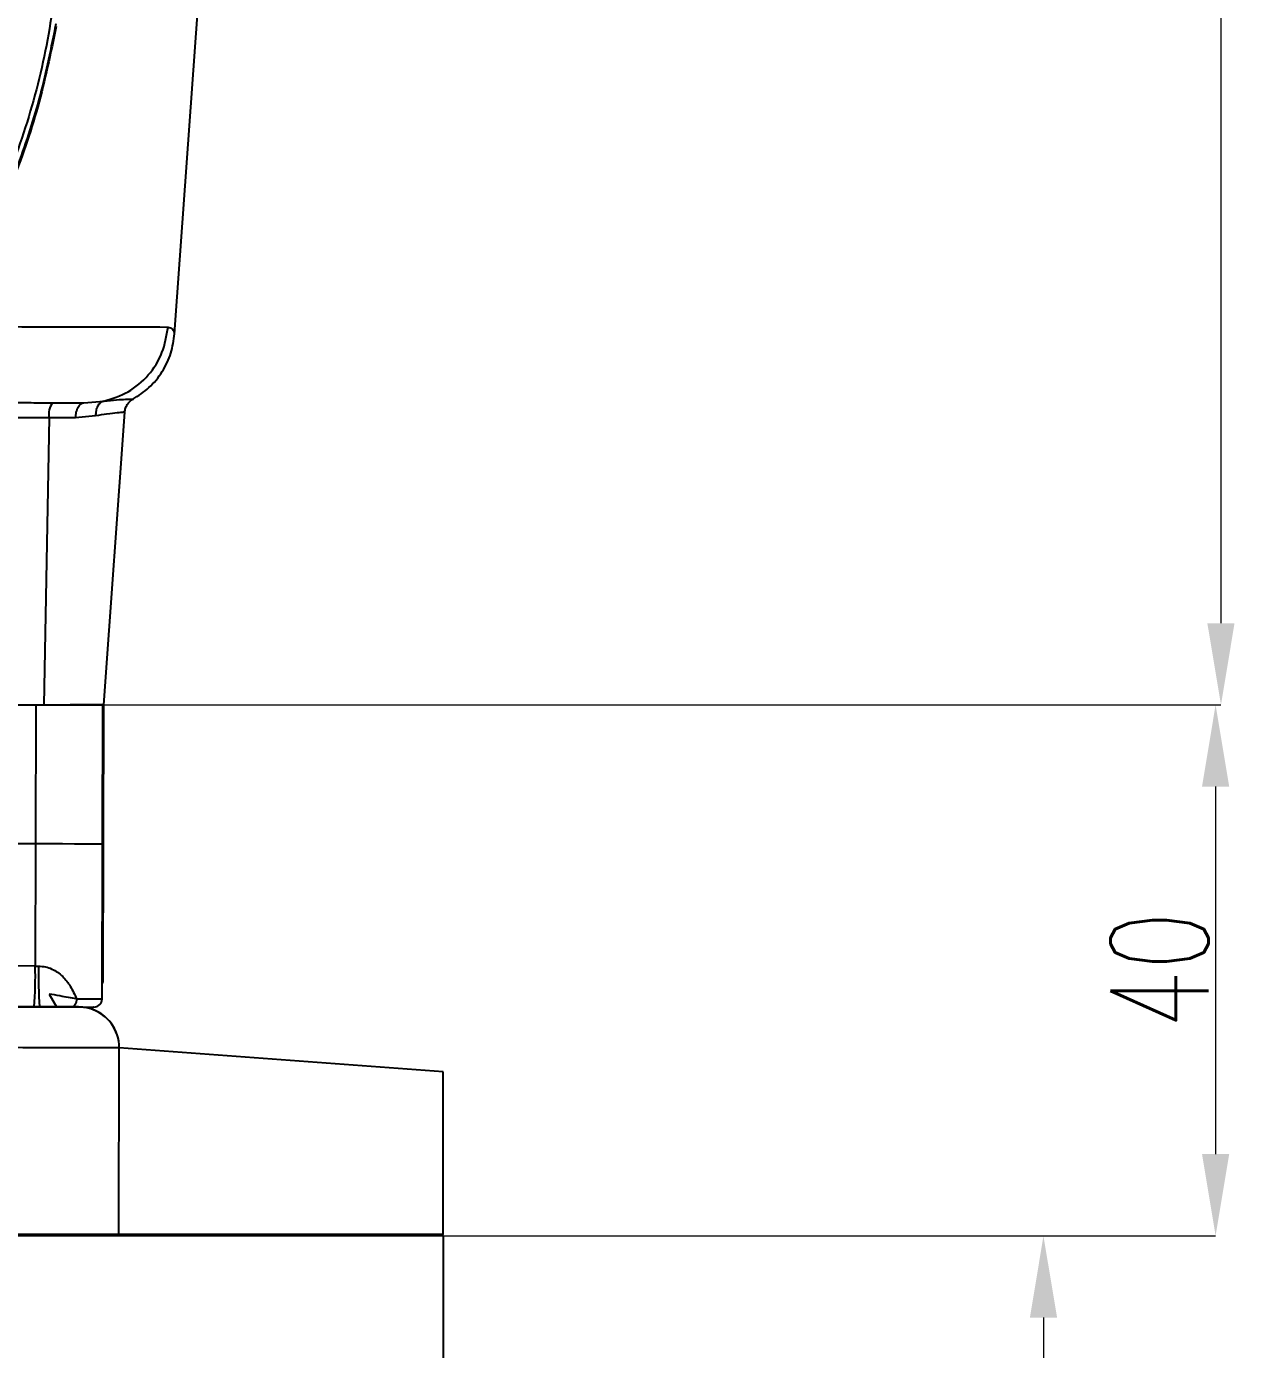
# Model space of a CAD drawing. Header units: millimetres. Extents: x 2180 to 4616, y 795 to 2518.
# Drawn here: x 2865.6 to 3013.6, y 2031.3 to 2193.4 of the extents above; entities that cross this region are included whole.
import ezdxf

# ---------------------------------------------------------------- set-up
doc = ezdxf.new("R2010")
doc.units = ezdxf.units.MM
doc.layers.add('AM_5', color=3, linetype='Continuous', lineweight=25)
doc.styles.add('SLDTEXTSTYLE1', font='txt.shx', dxfattribs={"width": 0.7, "bigfont": 'gbcbig.shx'})
doc.dimstyles.new('SLDDIMSTYLE12$0', dxfattribs={"dimtxt": 12, "dimasz": 10, "dimexe": 0, "dimexo": 0.0625, "dimgap": 0.875, "dimtad": 1, "dimdec": 1, "dimlfac": 1.8, "dimrnd": 1e-09, "dimzin": 12, "dimdsep": 46, "dimtxsty": 'SLDTEXTSTYLE1', "dimcen": 0.09, "dimdle": 8.16, "dimclrd": 3, "dimclre": 3, "dimadec": 0, "dimazin": 3, "dimtfac": 1, "dimtdec": 1, "dimtofl": 0, "dimtmove": 0, "dimatfit": 3, "dimfxl": 0, "dimfrac": 2, "dimtolj": 1, "dimlwd": 5, "dimlwe": 5, "dimarcsym": 0})

# ---------------------------------------------------------------- blocks, each defined once
blk = doc.blocks.new('*D48')
at = {"layer": 'AM_5', "color": 3, "lineweight": 5, "transparency": 16777216}
blk.add_line((2828.02, 2409.03), (3011.92, 2409.03), dxfattribs=at)
at = {"layer": 'AM_5', "color": 3, "linetype": 'Continuous', "lineweight": 5, "transparency": 16777216}
for p, q in [((3011.92, 2399.03), (3011.92, 2120.29)), ((2875.09, 2110.29), (3011.92, 2110.29))]:
    blk.add_line(p, q, dxfattribs=at)
at = {"layer": 'AM_5', "color": 3, "transparency": 16777216}
for points in [[(3010.25, 2399.03), (3013.58, 2399.03), (3011.92, 2409.03)], [(3010.25, 2120.29), (3013.58, 2120.29), (3011.92, 2110.29)]]:
    blk.add_solid(points, dxfattribs=at)
at = {"layer": 'Defpoints', "color": 0, "transparency": 16777216}
for p in [(2827.96, 2409.03), (2875.03, 2110.29), (3011.92, 2110.29)]:
    blk.add_point(p, dxfattribs=at)
at = {"layer": 'AM_5', "color": 0, "transparency": 16777216, "insert": (3005.04, 2259.66), "char_height": 12, "attachment_point": 5, "rotation": 90, "style": 'SLDTEXTSTYLE1'}
blk.add_mtext('\\A1;350', dxfattribs=at)
blk = doc.blocks.new('*D49')
at = {"layer": 'AM_5', "color": 3, "lineweight": 5, "transparency": 16777216}
blk.add_line((2874.91, 2110.29), (3011.26, 2110.29), dxfattribs=at)
at = {"layer": 'AM_5', "color": 3, "linetype": 'Continuous', "lineweight": 5, "transparency": 16777216}
for p, q in [((3011.26, 2100.29), (3011.26, 2055.28)), ((2875.69, 2045.28), (3011.26, 2045.28))]:
    blk.add_line(p, q, dxfattribs=at)
at = {"layer": 'AM_5', "color": 3, "transparency": 16777216}
for points in [[(3009.6, 2100.29), (3012.93, 2100.29), (3011.26, 2110.29)], [(3009.6, 2055.28), (3012.93, 2055.28), (3011.26, 2045.28)]]:
    blk.add_solid(points, dxfattribs=at)
at = {"layer": 'Defpoints', "color": 0, "transparency": 16777216}
for p in [(2874.85, 2110.29), (2875.63, 2045.28), (3011.26, 2045.28)]:
    blk.add_point(p, dxfattribs=at)
at = {"layer": 'AM_5', "color": 0, "transparency": 16777216, "insert": (3004.39, 2077.79), "char_height": 12, "attachment_point": 5, "rotation": 90, "style": 'SLDTEXTSTYLE1'}
blk.add_mtext('\\A1;40', dxfattribs=at)
blk = doc.blocks.new('*D62')
at = {"layer": 'AM_5', "color": 3, "lineweight": 5, "transparency": 16777216}
blk.add_line((2916.7, 2045.25), (2990.17, 2045.25), dxfattribs=at)
at = {"layer": 'AM_5', "color": 3, "linetype": 'Continuous', "lineweight": 5, "transparency": 16777216}
for p, q in [((2990.17, 2035.25), (2990.17, 1735.25)), ((2923.2, 1725.25), (2990.17, 1725.25))]:
    blk.add_line(p, q, dxfattribs=at)
at = {"layer": 'AM_5', "color": 3, "transparency": 16777216}
for points in [[(2988.51, 2035.25), (2991.84, 2035.25), (2990.17, 2045.25)], [(2988.51, 1735.25), (2991.84, 1735.25), (2990.17, 1725.25)]]:
    blk.add_solid(points, dxfattribs=at)
at = {"layer": 'Defpoints', "color": 0, "transparency": 16777216}
for p in [(2916.64, 2045.25), (2923.14, 1725.25), (2990.17, 1725.25)]:
    blk.add_point(p, dxfattribs=at)
at = {"layer": 'AM_5', "color": 0, "transparency": 16777216, "insert": (2983.3, 1885.25), "char_height": 12, "attachment_point": 5, "rotation": 90, "style": 'SLDTEXTSTYLE1'}
blk.add_mtext('\\A1;320', dxfattribs=at)

msp = doc.modelspace()

# ---------------------------------------------------------------- linework, layer by layer
at = {"color": 7, "linetype": 'Continuous', "lineweight": 25}
for p, q in [((2883.718, 2155.745), (2887.648, 2210.259)), ((2872.576, 2147.292), (2875.045, 2147.496)), ((2868.328, 2145.44), (2867.693, 2110.302)), ((2874.038, 2145.679), (2871.576, 2145.433)), ((2875.028, 2110.286), (2877.613, 2146.144)), ((2855.959, 2110.327), (2866.708, 2110.304)), ((2866.708, 2110.304), (2866.672, 2093.304)), ((2871.096, 2110.295), (2871.096, 2110.295)), ((2872.139, 2110.292), (2872.139, 2110.292)), ((2874.871, 2093.286), (2874.907, 2110.286)), ((2874.992, 2093.286), (2875.028, 2110.286)), ((2855.922, 2093.327), (2866.672, 2093.304)), ((2866.672, 2093.304), (2866.64, 2078.304)), ((2874.83, 2074.286), (2874.871, 2093.286)), ((2874.871, 2093.287), (2874.992, 2093.286)), ((2874.956, 2076.286), (2874.992, 2093.286)), ((2866.64, 2078.304), (2855.89, 2078.327)), ((2866.64, 2078.304), (2867.049, 2078.303)), ((2874.834, 2076.287), (2874.956, 2076.286)), ((2874.834, 2076.165), (2874.956, 2076.286)), ((2868.327, 2074.883), (2869.247, 2073.299)), ((2866.505, 2073.304), (2855.756, 2073.327)), ((2867.17, 2073.303), (2866.505, 2073.304)), ((2867.166, 2073.303), (2867.768, 2073.302)), ((2867.211, 2073.303), (2867.773, 2073.302)), ((2871.403, 2073.294), (2871.122, 2073.294)), ((2873.327, 2073.095), (2873.328, 2073.29)), ((2876.887, 2045.282), (2876.936, 2068.282)), ((2876.936, 2068.282), (2876.936, 2068.282)), ((2916.634, 2045.421), (2706.634, 2045.421)), ((2916.641, 2045.247), (2706.641, 2045.247)), ((2916.641, 2023.247), (2916.641, 2045.247))]:
    msp.add_line(p, q, dxfattribs=at)
at = {"linetype": 'ByBlock'}
for p, q in [((2916.634, 2065.345), (2876.936, 2068.282)), ((2916.634, 2045.421), (2916.634, 2065.345))]:
    msp.add_line(p, q, dxfattribs=at)
at = {"color": 7, "linetype": 'Continuous', "lineweight": 25, "flags": 128}
for points in [[(2854.71, 2156.632), (2857.394, 2156.626), (2861.328, 2156.618), (2864.999, 2156.61), (2868.389, 2156.603), (2871.479, 2156.596), (2874.252, 2156.59), (2876.694, 2156.585), (2878.79, 2156.581), (2880.531, 2156.577), (2881.906, 2156.574), (2882.908, 2156.572)], [(2868.328, 2145.44), (2867.407, 2145.442), (2866.528, 2145.444), (2865.707, 2145.446), (2864.957, 2145.447), (2864.289, 2145.449), (2863.716, 2145.45), (2863.245, 2145.451), (2862.885, 2145.452)], [(2871.576, 2145.433), (2871.192, 2145.434), (2870.801, 2145.435), (2870.404, 2145.436), (2869.999, 2145.437), (2869.589, 2145.437), (2869.173, 2145.438), (2868.753, 2145.439), (2868.328, 2145.44)], [(2866.708, 2110.304), (2868.386, 2110.3), (2869.998, 2110.297), (2871.474, 2110.294), (2872.747, 2110.291), (2873.761, 2110.289), (2874.473, 2110.287), (2874.849, 2110.286), (2874.874, 2110.286), (2874.546, 2110.287), (2873.88, 2110.289), (2872.906, 2110.291)], [(2872.906, 2110.291), (2872.326, 2110.292), (2871.836, 2110.293), (2871.445, 2110.294), (2871.157, 2110.294), (2870.977, 2110.295), (2870.906, 2110.295), (2870.946, 2110.295), (2871.096, 2110.295)], [(2871.096, 2110.295), (2871.262, 2110.294), (2871.418, 2110.294), (2871.563, 2110.294), (2871.699, 2110.293), (2871.824, 2110.293), (2871.94, 2110.293), (2872.045, 2110.293), (2872.139, 2110.292)], [(2872.139, 2110.292), (2873.423, 2110.29), (2874.355, 2110.288), (2874.895, 2110.287), (2875.028, 2110.286)], [(2866.672, 2093.304), (2868.35, 2093.3), (2869.962, 2093.297), (2871.437, 2093.294), (2872.71, 2093.291), (2873.725, 2093.289), (2874.436, 2093.287), (2874.813, 2093.287), (2874.871, 2093.286)], [(2866.672, 2093.304), (2868.35, 2093.3), (2869.962, 2093.297), (2871.437, 2093.294), (2872.71, 2093.291), (2873.725, 2093.289), (2874.436, 2093.287), (2874.813, 2093.287), (2874.871, 2093.286)], [(2871.71, 2074.293), (2871.697, 2074.098), (2871.662, 2073.911), (2871.606, 2073.738), (2871.529, 2073.586), (2871.437, 2073.462), (2871.331, 2073.37), (2871.217, 2073.313), (2871.098, 2073.294)], [(2871.71, 2074.293), (2872.896, 2074.291), (2873.83, 2074.289), (2874.471, 2074.287), (2874.793, 2074.287), (2874.83, 2074.286)], [(2869.258, 2073.298), (2870.556, 2073.296), (2870.86, 2073.295)], [(2871.578, 2073.293), (2871.683, 2073.293), (2872.549, 2073.291), (2873.106, 2073.29), (2873.325, 2073.29), (2873.328, 2073.29)], [(2876.936, 2068.282), (2876.865, 2068.282), (2876.452, 2068.283), (2875.681, 2068.284), (2874.57, 2068.287), (2873.147, 2068.29), (2871.447, 2068.293), (2869.512, 2068.298), (2867.39, 2068.302), (2865.133, 2068.307), (2862.797, 2068.312), (2860.44, 2068.317), (2858.12, 2068.322), (2855.894, 2068.327), (2853.818, 2068.331), (2851.942, 2068.335)], [(2876.887, 2045.282), (2876.816, 2045.282), (2876.403, 2045.283), (2875.632, 2045.285), (2874.521, 2045.287), (2873.098, 2045.29), (2871.398, 2045.294), (2869.463, 2045.298), (2867.341, 2045.302), (2865.084, 2045.307), (2862.748, 2045.312), (2860.391, 2045.317), (2858.071, 2045.322), (2855.845, 2045.327), (2853.768, 2045.331), (2851.892, 2045.335)]]:
    msp.add_lwpolyline(points, dxfattribs=at)
at = {"color": 7, "linetype": 'Continuous', "lineweight": 25}
for centre, radius, start, end in [((2870.67, 2145.849), 2.377, 142.39242, 189.89938), ((2816.166, 2077.163), 50.487, 355.6169, 1.29537), ((2914.625, 2076.952), 47.595, 178.37363, 184.39756), ((2873.83, 2074.289), 1, 269.87751, 359.87751), ((2871.936, 2068.292), 5, 359.87751, 89.87751), ((2871.936, 2068.293), 5, 359.87751, 73.80953)]:
    msp.add_arc(centre, radius, start, end, dxfattribs=at)
for points in [[(2869.417, 2199.922), (2868.892, 2196.27), (2867.844, 2188.967), (2864.725, 2178.324), (2860.517, 2168.081), (2855.161, 2158.38), (2848.757, 2149.341), (2841.375, 2141.079), (2833.113, 2133.698), (2824.074, 2127.293), (2814.373, 2121.938), (2804.13, 2117.73), (2793.487, 2114.61), (2786.184, 2113.562), (2782.532, 2113.038)], [(2869.214, 2193.38), (2868.528, 2190.085), (2867.155, 2183.497), (2863.834, 2173.945), (2859.63, 2164.761), (2854.495, 2156.058), (2848.505, 2147.922), (2841.718, 2140.437), (2834.204, 2133.681), (2826.042, 2127.727), (2817.317, 2122.629), (2808.116, 2118.464), (2798.55, 2115.184), (2791.955, 2113.84), (2788.658, 2113.167)], [(2869.163, 2193.684), (2868.575, 2190.77), (2867.399, 2184.942), (2864.646, 2176.448), (2861.199, 2168.219), (2856.999, 2160.348), (2852.154, 2152.847), (2848.379, 2148.254), (2846.492, 2145.957)], [(2875.045, 2147.496), (2876.071, 2147.813), (2878.122, 2148.447), (2880.598, 2150.594), (2882.377, 2153.359), (2882.731, 2155.501), (2882.908, 2156.572)], [(2871.576, 2145.433), (2871.599, 2145.681), (2871.645, 2146.177), (2871.88, 2146.787), (2872.201, 2147.21), (2872.451, 2147.264), (2872.576, 2147.292)], [(2860.477, 2110.317), (2860.804, 2110.317), (2861.458, 2110.315), (2863.159, 2110.312), (2865.248, 2110.307), (2866.878, 2110.304), (2867.693, 2110.302)], [(2869.663, 2073.297), (2869.122, 2073.299), (2868.04, 2073.301), (2867.46, 2073.302), (2867.17, 2073.303)]]:
    msp.add_open_spline(points, degree=3, dxfattribs=at)
for points, knots in [([(2878.58, 2147.714), (2879.273, 2148.164), (2880.675, 2149.075), (2882.262, 2151.051), (2883.371, 2153.312), (2883.604, 2154.946), (2883.719, 2155.748)], [0, 0, 0, 0, 0.2484535, 0.5031786, 0.7562396, 1, 1, 1, 1]), ([(2882.908, 2156.572), (2883.104, 2156.511), (2883.503, 2156.387), (2883.711, 2155.77), (2883.696, 2155.815), (2883.691, 2155.83)], [0, 0, 0, 0, 0.395472, 0.8035087, 1, 1, 1, 1]), ([(2847.75, 2147.344), (2848.019, 2147.344), (2848.881, 2147.342), (2850.29, 2147.339), (2851.976, 2147.335), (2853.609, 2147.332), (2855.192, 2147.329), (2857.624, 2147.323), (2860.629, 2147.317), (2863.856, 2147.31), (2866.436, 2147.305), (2868.642, 2147.3), (2870.404, 2147.296), (2871.732, 2147.293), (2872.315, 2147.292), (2872.576, 2147.292)], [0, 0, 0, 0, 0.0210906, 0.0677138, 0.114337, 0.1609602, 0.2075834, 0.2542066, 0.3834577, 0.5024197, 0.6110909, 0.7094695, 0.8246117, 0.9214568, 1, 1, 1, 1]), ([(2875.045, 2147.496), (2874.903, 2147.441), (2874.611, 2147.328), (2874.274, 2146.899), (2874.058, 2146.33), (2874.044, 2145.892), (2874.038, 2145.679)], [0, 0, 0, 0, 0.2428888, 0.5, 0.7571112, 1, 1, 1, 1]), ([(2875.045, 2147.496), (2875.582, 2147.559), (2876.634, 2147.683), (2877.783, 2147.719), (2878.438, 2147.739), (2878.707, 2147.744), (2878.63, 2147.742), (2878.63, 2147.742)], [0, 0, 0, 0, 0.2613439, 0.5116232, 0.7559295, 0.9994915, 1, 1, 1, 1]), ([(2877.613, 2146.141), (2877.636, 2146.302), (2877.683, 2146.629), (2877.904, 2147.08), (2878.218, 2147.472), (2878.494, 2147.653), (2878.63, 2147.742)], [0, 0, 0, 0, 0.2461448, 0.5, 0.7538552, 1, 1, 1, 1]), ([(2877.612, 2146.141), (2877.612, 2146.141), (2877.655, 2146.145), (2877.551, 2146.136), (2877.388, 2146.121), (2877.088, 2146.094), (2876.523, 2146.036), (2875.578, 2145.944), (2874.509, 2145.76), (2874.038, 2145.679)], [0, 0, 0, 0, 0.0002751, 0.1318815, 0.2590422, 0.3817617, 0.5000467, 0.7799577, 1, 1, 1, 1]), ([(2867.049, 2078.303), (2867.33, 2078.285), (2867.896, 2078.25), (2868.682, 2077.972), (2869.395, 2077.558), (2870.188, 2076.877), (2871.02, 2075.801), (2871.469, 2074.819), (2871.71, 2074.293)], [0, 0, 0, 0, 0.12447381, 0.25096604, 0.37147488, 0.50010394, 0.73217742, 1, 1, 1, 1]), ([(2871.71, 2074.293), (2871.37, 2074.344), (2870.669, 2074.45), (2869.637, 2074.657), (2868.784, 2074.804), (2868.327, 2074.883)], [0, 0, 0, 0, 0.3043315, 0.6280366, 1, 1, 1, 1]), ([(2855.284, 2073.328), (2855.739, 2073.327), (2856.675, 2073.325), (2858.342, 2073.322), (2860.183, 2073.318), (2862.129, 2073.313), (2864.067, 2073.309), (2865.892, 2073.305), (2867.516, 2073.302), (2868.911, 2073.299), (2870.089, 2073.296), (2871.036, 2073.294), (2871.691, 2073.293), (2871.994, 2073.292), (2871.917, 2073.293), (2871.47, 2073.294), (2870.728, 2073.295), (2870.012, 2073.297), (2869.663, 2073.297)], [0, 0, 0, 0, 0.05866097, 0.12049309, 0.184636, 0.25, 0.315364, 0.37950691, 0.44133903, 0.5, 0.55866097, 0.62049309, 0.684636, 0.75, 0.815364, 0.87950691, 0.94133903, 1, 1, 1, 1]), ([(2871.098, 2073.294), (2870.889, 2073.295), (2870.478, 2073.296), (2869.866, 2073.297), (2869.459, 2073.298), (2869.241, 2073.298)], [0, 0, 0, 0, 0.3217307, 0.6356386, 1, 1, 1, 1]), ([(2871.098, 2073.294), (2871.455, 2073.294), (2872.177, 2073.292), (2872.997, 2073.29), (2873.553, 2073.289), (2873.823, 2073.289), (2873.8, 2073.289), (2873.792, 2073.289)], [0, 0, 0, 0, 0.2214261, 0.4475745, 0.6737229, 0.895149, 1, 1, 1, 1])]:
    msp.add_open_spline(points, degree=3, knots=knots, dxfattribs=at)

# ---------------------------------------------------------------- dimensions: what is measured, and where the dimension line sits
at = {"layer": 'AM_5'}
for base, p1, p2, text, picture, middle in [((3011.916, 2110.286), (2827.961, 2409.027), (2875.028, 2110.286), '350', '*D48', (3005.041, 2259.657)), ((3011.264, 2045.285), (2874.849, 2110.286), (2875.632, 2045.285), '40', '*D49', (3004.389, 2077.785))]:
    dim = msp.add_linear_dim(base=base, p1=p1, p2=p2, angle=90, text=text, dimstyle='SLDDIMSTYLE12$0', override={"dimlfac": 1, "dimpost": ''}, dxfattribs=at)
    dim.commit()
    dim.dimension.update_dxf_attribs({"geometry": picture, "text_midpoint": middle})
dim = msp.add_linear_dim(base=(2990.172, 1725.247), p1=(2916.641, 2045.247), p2=(2923.141, 1725.247), angle=90, dimstyle='SLDDIMSTYLE12$0', override={"dimlfac": 1, "dimpost": ''}, dxfattribs=at)
dim.commit()
dim.dimension.update_dxf_attribs({"geometry": '*D62', "text_midpoint": (2983.297, 1885.247)})

doc.saveas('drawing.dxf')
